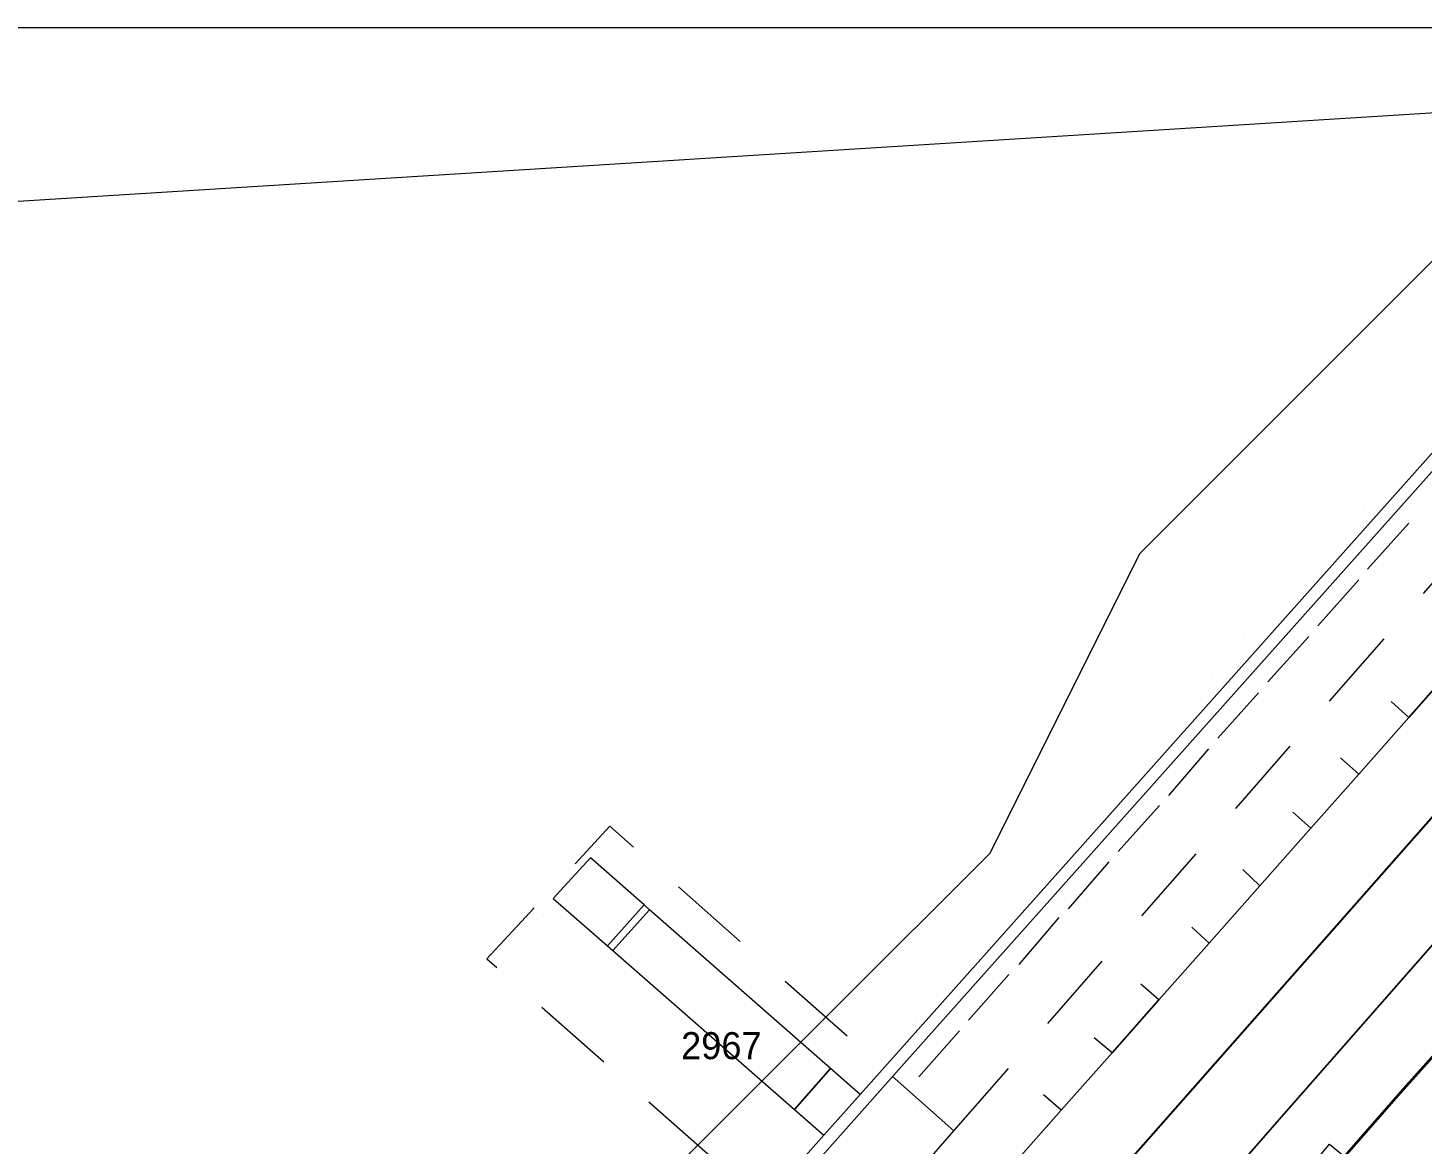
# Model space of a CAD drawing. Header units: metres. Extents: x 0 to 105485, y 0 to 425721.
# Drawn here: x 105230.5 to 105276.9, y 425672.83 to 425710 of the extents above; entities that cross this region are included whole.
import ezdxf
from ezdxf.enums import TextEntityAlignment as Align

# ---------------------------------------------------------------- set-up
doc = ezdxf.new("R2010")
doc.units = ezdxf.units.M
doc.header["$MEASUREMENT"] = 0
doc.linetypes.add('KG-PERCEEL-SO', pattern=[19, 5.5, -4, 5.5, -4])
for name, color, linetype, lineweight in [('B-XX-GK-KADEMUUR-G', 150, 'Continuous', 18), ('B-XX-IE-MEUBILAIR-G', 7, 'Continuous', 18), ('B-XX-IE-MEUBILAIR_WATERWEGMEUBILAIR-G', 150, 'Continuous', 18), ('B-XX-KG-GRENS_PERCEEL-G', 150, 'KG-PERCEEL-SO', 18), ('B-XX-KG-GRENS_PERCEEL-T', 150, 'KG-PERCEEL-SO', 18), ('B-XX-KW-KUNSTWERK_STEIGER-G', 170, 'Continuous', 18), ('B-XX-OG-BEBOUWING-G', 7, 'Continuous', 35), ('B-XX-OG-GRENS-G', 7, 'Continuous', 18), ('B-XX-OG-WATER_HAVEN-G', 170, 'Continuous', 18), ('B-XX-VH-OPENVERHARDING-G', 90, 'Continuous', 18), ('B-XX-VW-MARKERING-G', 7, 'Continuous', 18)]:
    doc.layers.add(name, color=color, linetype=linetype, lineweight=lineweight)
doc.layers.add('GIS-WEGVAKKEN', color=2, linetype='Continuous')

msp = doc.modelspace()

# ---------------------------------------------------------------- linework, layer by layer
at = {"layer": 'B-XX-GK-KADEMUUR-G', "ltscale": 0.5}
msp.add_lwpolyline([(105289.933, 425710), (105282.355, 425701.46), (105280.942, 425700), (105258.198, 425674.485), (105256.995, 425673.131), (105244.569, 425659.112), (105244.325, 425658.614), (105244.661, 425658.39), (105244.819, 425658.712), (105244.904, 425658.887), (105246.421, 425660.598), (105249.522, 425664.097), (105259.66, 425675.52), (105281.234, 425699.727), (105282.075, 425700.596), (105282.648, 425701.188), (105284.408, 425703.172), (105290.467, 425710)], close=True, dxfattribs=at)
at = {"layer": 'B-XX-IE-MEUBILAIR-G', "color": 0, "true_color": 0x604a38}
for points in [[(105260.048, 425673.969, 2.439), (105260.048, 425673.969, 5.439)], [(105271.859, 425673.329, 2.532), (105271.859, 425673.329, 4.032)], [(105271.515, 425672.906, 2.539), (105271.515, 425672.906, 4.039)], [(105261.349, 425672.836, 2.475), (105261.349, 425672.836, 5.475)]]:
    msp.add_polyline3d(points, dxfattribs=at)
at = {"layer": 'B-XX-IE-MEUBILAIR_WATERWEGMEUBILAIR-G', "color": 0, "true_color": 0x604a38}
for points in [[(105276.255, 425694.289, 2.323), (105276.255, 425694.289, 3.823)], [(105274.978, 425693.891, 2.385), (105274.978, 425693.891, 3.885)], [(105270.992, 425689.689, 2.372), (105270.992, 425689.689, 3.872)], [(105269.901, 425688.429, 2.449), (105269.901, 425688.429, 3.949)], [(105249.845, 425683.052, 0), (105249.845, 425683.052, 1.5)], [(105265.034, 425682.791, 2.419), (105265.034, 425682.791, 3.919)], [(105266.136, 425682.859, 2.312), (105266.136, 425682.859, 3.812)], [(105247.426, 425680.322, 0), (105247.426, 425680.322, 1.5)], [(105260.079, 425677.092, 2.273), (105260.079, 425677.092, 3.773)]]:
    msp.add_polyline3d(points, dxfattribs=at)
at = {"layer": 'B-XX-KG-GRENS_PERCEEL-G', "ltscale": 0.5, "flags": 128}
for points in [[(105261.321, 425673.276), (105293.4, 425710)], [(105261.321, 425673.276), (105249.868, 425683.417), (105245.781, 425679.003), (105257.374, 425668.757)], [(105264.06, 425660.847), (105271.46, 425669.146), (105276.181, 425674.552), (105282.257, 425681.341)], [(105257.374, 425668.757), (105261.321, 425673.276)]]:
    msp.add_lwpolyline(points, dxfattribs=at)
at = {"layer": 'B-XX-KW-KUNSTWERK_STEIGER-G', "ltscale": 0.5}
for points in [[(105249.79, 425679.434), (105251.009, 425680.797), (105249.226, 425682.362), (105247.986, 425681.012)], [(105251.194, 425680.634), (105251.009, 425680.797), (105249.79, 425679.434), (105249.973, 425679.274)], [(105251.194, 425680.634), (105249.973, 425679.274), (105256.019, 425673.985), (105257.216, 425675.348)], [(105258.198, 425674.485), (105257.216, 425675.348), (105256.019, 425673.985), (105256.995, 425673.131)]]:
    msp.add_lwpolyline(points, close=True, dxfattribs=at)
at = {"layer": 'B-XX-OG-BEBOUWING-G', "ltscale": 0.5}
msp.add_lwpolyline([(105295.909, 425676.257), (105282.257, 425681.341), (105276.181, 425674.552), (105274.316, 425672.417), (105273.51, 425671.493), (105273.304, 425671.257), (105282.521, 425667.6), (105293.933, 425663.079), (105297.38, 425661.712), (105299.691, 425667.545), (105306.738, 425664.753), (105303.908, 425657.609), (105293.251, 425661.832), (105292.996, 425661.136), (105288.183, 425663.508), (105287.275, 425661.594), (105292.031, 425659.103), (105290.352, 425655.548), (105297.356, 425652.536), (105304.114, 425649.108), (105308.348, 425647.203), (105315.623, 425668.916)], close=True, dxfattribs=at)
at = {"layer": 'B-XX-OG-GRENS-G'}
msp.add_polyline3d([(105282.5, 425707.5, 2.339), (105277.5, 425702.5, 0.948), (105267.5, 425692.5, 1.976), (105262.5, 425682.5, 2.066), (105257.5, 425677.5, 1.333), (105252.5, 425672.5, 1.453), (105247.5, 425667.5, 0.946), (105232.5, 425667.5, 0.773), (105227.5, 425672.5, 1.657), (105222.5, 425677.5, 0.475), (105217.5, 425682.5, 0.413), (105207.5, 425692.5, 0.381), (105202.5, 425702.5, 2.294)], close=True, dxfattribs=at)
at = {"layer": 'B-XX-OG-WATER_HAVEN-G', "ltscale": 0.5}
for points in [[(105289.933, 425710), (105206.162, 425710)], [(105249.686, 425609.76), (105245.054, 425616.057), (105238.038, 425625.683), (105237.89, 425625.923), (105238.105, 425627.905), (105238.551, 425632.317), (105238.657, 425633.52), (105239.162, 425639.041), (105239.197, 425639.371), (105239.607, 425642.104), (105238.56, 425642.225), (105238.566, 425642.296), (105238.636, 425643.07), (105239.73, 425642.926), (105240.691, 425649.493), (105241.384, 425654.234), (105241.452, 425654.699), (105244.325, 425658.614), (105244.569, 425659.112), (105256.995, 425673.131), (105258.198, 425674.485), (105280.942, 425700)]]:
    msp.add_lwpolyline(points, dxfattribs=at)
at = {"layer": 'B-XX-VH-OPENVERHARDING-G', "ltscale": 0.5}
for points in [[(105281.234, 425699.727), (105259.66, 425675.52), (105249.522, 425664.097), (105246.421, 425660.598), (105244.904, 425658.887), (105244.819, 425658.712), (105245.309, 425658.269), (105248.197, 425655.663), (105248.272, 425655.494), (105248.269, 425655.311), (105248.194, 425655.155), (105250.109, 425657.334), (105251.747, 425659.164), (105253.396, 425661.007), (105263.302, 425672.164), (105264.89, 425673.96), (105266.586, 425675.877), (105268.141, 425677.636), (105269.809, 425679.522), (105271.502, 425681.437), (105273.194, 425683.35), (105274.791, 425685.156), (105276.452, 425687.033), (105278.11, 425688.909)], [(105278.11, 425688.909), (105276.452, 425687.033), (105274.791, 425685.156), (105273.194, 425683.35), (105271.502, 425681.437), (105269.809, 425679.522), (105268.141, 425677.636), (105266.586, 425675.877), (105264.89, 425673.96), (105263.302, 425672.164)], [(105264.869, 425665.307), (105272.066, 425673.566), (105281.87, 425684.741)]]:
    msp.add_lwpolyline(points, dxfattribs=at)
msp.add_lwpolyline([(105282.257, 425681.341), (105283.755, 425683.017), (105281.87, 425684.741), (105272.066, 425673.566), (105264.869, 425665.307), (105264.811, 425665.183), (105264.756, 425665.002), (105264.78, 425664.815), (105264.878, 425664.654), (105262.691, 425662.19), (105262.607, 425662.24), (105262.5, 425662.264), (105264.06, 425660.847), (105272.666, 425670.527), (105273.304, 425671.257), (105273.51, 425671.493), (105273.045, 425671.899), (105273.812, 425672.828), (105274.316, 425672.417), (105276.181, 425674.552)], close=True, dxfattribs=at)
at = {"layer": 'B-XX-VW-MARKERING-G', "color": 0, "ltscale": 0.5, "true_color": 0x808080}
for points in [[(105275.08, 425691.982, 2.187), (105276.451, 425693.509, 2.374)], [(105273.43, 425690.093, 2.228), (105274.789, 425691.619, 2.392)], [(105271.765, 425688.223, 2.273), (105273.126, 425689.731, 2.246)], [(105270.098, 425686.344, 2.507), (105271.459, 425687.861, 2.42)], [(105276.452, 425687.033, 2.582), (105275.866, 425687.565, 2.559)], [(105268.473, 425684.443, 1.92), (105269.806, 425685.996, 2.456)], [(105274.791, 425685.156, 2.558), (105274.186, 425685.692, 2.548)], [(105266.789, 425682.577, 2.419), (105268.163, 425684.103, 1.92)], [(105273.194, 425683.35, 2.551), (105272.591, 425683.887, 2.546)], [(105265.128, 425680.668, 2.429), (105266.487, 425682.233, 2.431)], [(105271.502, 425681.437, 2.549), (105270.933, 425681.98, 2.542)], [(105263.485, 425678.812, 2.415), (105264.823, 425680.373, 2.405)], [(105269.809, 425679.522, 2.557), (105269.23, 425680.059, 2.539)], [(105261.806, 425676.961, 2.33), (105263.149, 425678.477, 2.367)], [(105268.141, 425677.636, 2.555), (105267.539, 425678.153, 2.533)], [(105260.156, 425675.078, 2.17), (105261.505, 425676.602, 2.33)], [(105266.586, 425675.877, 2.543), (105265.987, 425676.373, 2.534)], [(105264.89, 425673.96, 2.534), (105264.295, 425674.473, 2.51)]]:
    msp.add_polyline3d(points, dxfattribs=at)
at = {"layer": 'GIS-WEGVAKKEN'}
msp.add_lwpolyline([(105246.802, 425644.578), (105250.6, 425653.5), (105289.26, 425697.37), (105300.425, 425710)], dxfattribs=at)

# ---------------------------------------------------------------- texts
at = {"layer": 'B-XX-KG-GRENS_PERCEEL-T'}
msp.add_text('2967', height=0.9, dxfattribs=at).set_placement((105253.58, 425676.111), align=Align.MIDDLE_CENTER)

doc.saveas('drawing.dxf')
